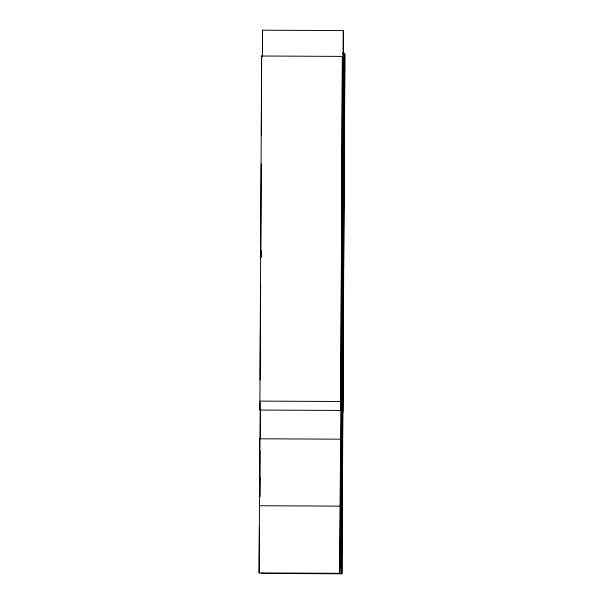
<?xml version="1.0" encoding="UTF-8"?>
<svg xmlns="http://www.w3.org/2000/svg" width="604" height="604" viewBox="0 0 604 604"><rect width="100%" height="100%" fill="white"/><g stroke="black" fill="none" stroke-linecap="round" stroke-linejoin="round"><path stroke-width="0.91" d="M259.116 572.917L259.788 438.783L340.588 439.191L339.916 573.324L259.116 572.917L259.418 526.779M259.584 496.714L259.788 438.783M262.476 50.932L262.559 30.2L343.359 30.608L341.018 567.919L341.743 389.467L341.351 389.044L340.286 567.133L340.248 546.914L343.359 30.608M339.916 573.324L340.588 439.191M261.124 573.392L341.924 573.8L344.272 53.311L342.392 53.303M344.272 53.311L342.732 412.298L344.786 53.892L344.884 63.639L341.924 573.8M259.916 401.101L261.623 56.006L342.415 56.414L340.784 410.463L259.984 410.056L259.916 401.101L340.709 401.509L340.784 410.463M259.984 410.056L260.022 402.513M260.135 379.878L260.626 283.691M260.762 257.289L261.23 163.926M261.373 135.636L261.623 56.006M259.75 496.571L260.022 451.347M260.098 439.1L260.271 409.889M260.452 379.742L260.626 351.475M261.192 257.259L261.23 250.668M262.4 56.58L262.559 30.2M259.901 497.001L260.022 477.213M260.256 438.579L260.43 409.369M340.709 401.509L342.415 56.414M259.358 505.722L340.15 506.129M342.589 181.653L342.023 322.581L342.589 181.653M343.835 57.939L341.426 563.607L343.835 57.939"/></g></svg>
